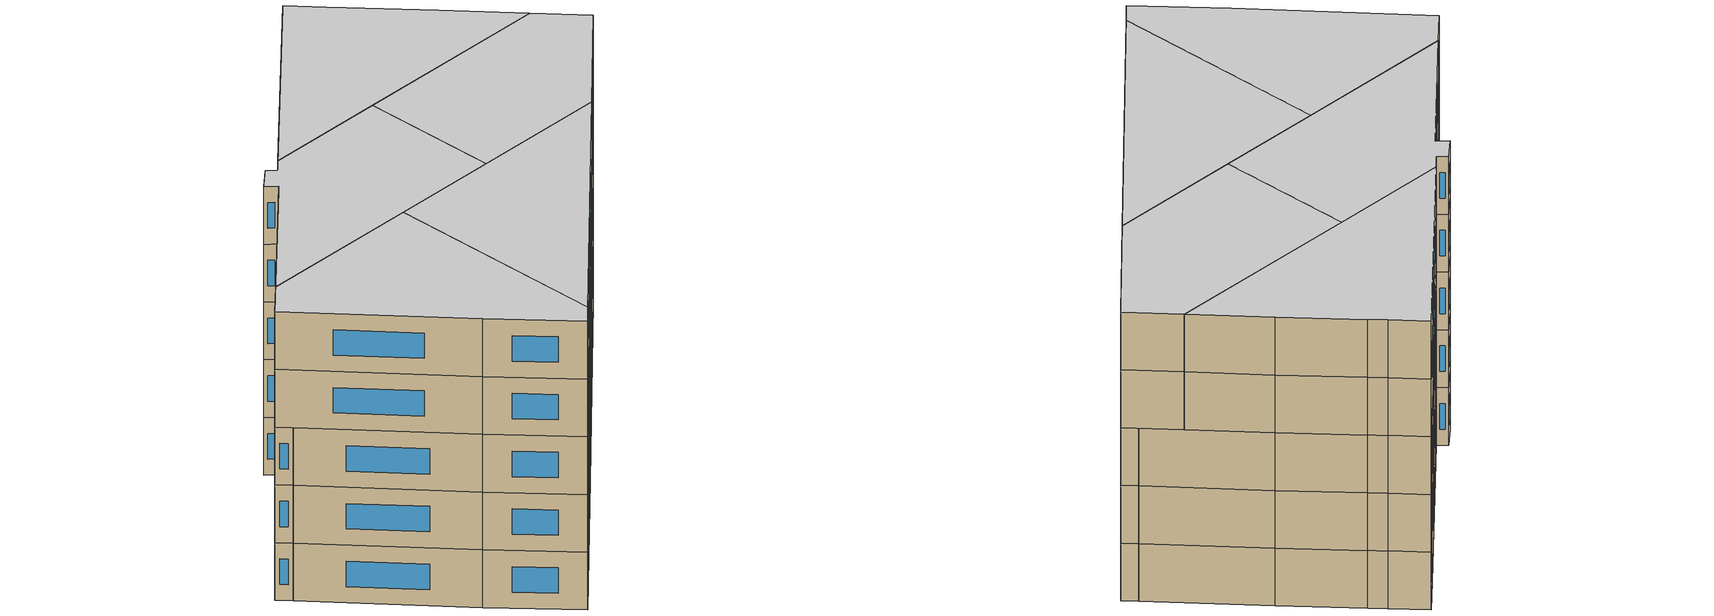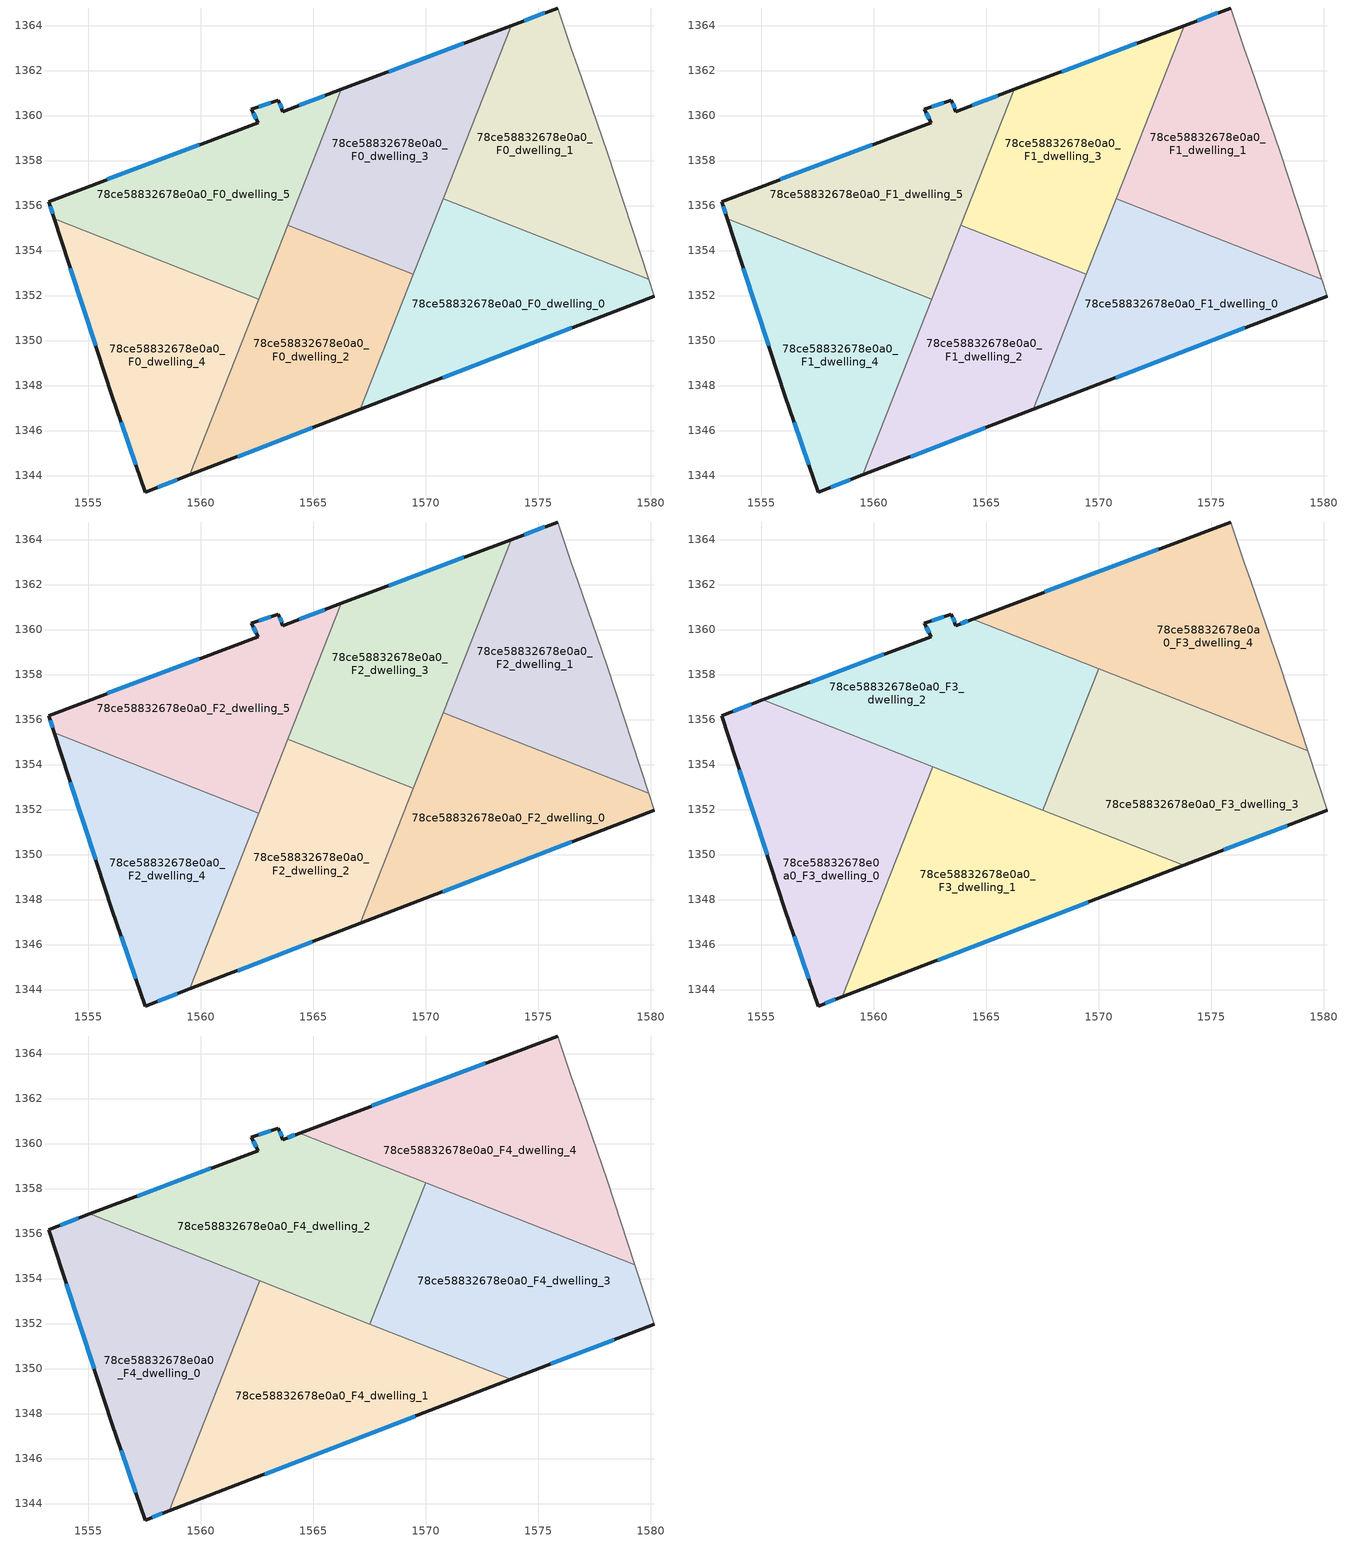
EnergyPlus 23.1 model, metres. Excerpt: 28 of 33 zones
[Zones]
78ce58832678e0a0_F0_dwelling_0
 floor ground (EU_floor_Construction): 1579.92,1352.71 1580.16,1351.97 1567.09,1346.94 1570.77,1356.31 z0
 wall outside (EU_wall_Construction): 1567.09,1346.94 1580.16,1351.97 z0:3
 wall to 78ce58832678e0a0_F0_dwelling_1 (EU_wall_Construction): 1579.92,1352.71 1570.77,1356.31 z0:3
 wall adiabatic (EU_wall_Construction): 1580.16,1351.97 1579.92,1352.71 z0:3
 wall to 78ce58832678e0a0_F0_dwelling_2 (EU_wall_Construction): 1569.45,1352.94 1567.09,1346.94 z0:3
 wall to 78ce58832678e0a0_F0_dwelling_3 (EU_wall_Construction): 1570.77,1356.31 1569.45,1352.94 z0:3
 window (EU_Window_Construction): 1570.75,1348.35 1576.5,1350.56 z0.84:2.16
78ce58832678e0a0_F0_dwelling_1
 floor ground (EU_floor_Construction): 1576.46,1362.98 1576.76,1362.18 1578.06,1358.37 1579.92,1352.71 1570.77,1356.31 1573.8,1364 1575.86,1364.78 z0
 wall outside (EU_wall_Construction): 1575.86,1364.78 1573.8,1364 z0:3
 wall adiabatic (EU_wall_Construction): 1579.92,1352.71 1578.06,1358.37 1576.76,1362.18 1576.46,1362.98 1575.86,1364.78 z0:3
 wall to 78ce58832678e0a0_F0_dwelling_3 (EU_wall_Construction): 1573.8,1364 1570.77,1356.31 z0:3
 window (EU_Window_Construction): 1575.28,1364.56 1574.37,1364.22 z0.84:2.16
78ce58832678e0a0_F0_dwelling_2
 floor ground (EU_floor_Construction): 1569.45,1352.94 1567.09,1346.94 1559.52,1344.03 1563.88,1355.13 z0
 wall outside (EU_wall_Construction): 1559.52,1344.03 1567.09,1346.94 z0:3
 wall to 78ce58832678e0a0_F0_dwelling_3 (EU_wall_Construction): 1569.45,1352.94 1563.88,1355.13 z0:3
 wall to 78ce58832678e0a0_F0_dwelling_4 (EU_wall_Construction): 1562.59,1351.84 1559.52,1344.03 z0:3
 wall to 78ce58832678e0a0_F0_dwelling_5 (EU_wall_Construction): 1563.88,1355.13 1562.59,1351.84 z0:3
 window (EU_Window_Construction): 1561.64,1344.84 1564.97,1346.12 z0.84:2.16
78ce58832678e0a0_F0_dwelling_3
 floor ground (EU_floor_Construction): 1573.8,1364 1569.45,1352.94 1563.88,1355.13 1566.25,1361.16 z0
 wall outside (EU_wall_Construction): 1573.8,1364 1566.25,1361.16 z0:3
 wall to 78ce58832678e0a0_F0_dwelling_5 (EU_wall_Construction): 1566.25,1361.16 1563.88,1355.13 z0:3
 window (EU_Window_Construction): 1571.68,1363.2 1568.36,1361.95 z0.84:2.16
78ce58832678e0a0_F0_dwelling_4
 floor ground (EU_floor_Construction): 1562.59,1351.84 1559.52,1344.03 1557.54,1343.27 1556.04,1347.57 1553.49,1355.42 z0
 wall outside (EU_wall_Construction): 1553.49,1355.42 1556.04,1347.57 1557.54,1343.27 1559.52,1344.03 z0:3
 wall to 78ce58832678e0a0_F0_dwelling_5 (EU_wall_Construction): 1562.59,1351.84 1553.49,1355.42 z0:3
 window (EU_Window_Construction): 1554.21,1353.22 1555.33,1349.77 / 1558.1,1343.48 1558.96,1343.82 / 1556.46,1346.37 1557.12,1344.47 z0.84:2.16
78ce58832678e0a0_F0_dwelling_5
 floor ground (EU_floor_Construction): 1566.25,1361.16 1562.59,1351.84 1553.49,1355.42 1553.24,1356.18 1562.55,1359.68 1562.25,1360.28 1563.45,1360.68 1563.65,1360.18 z0
 wall outside (EU_wall_Construction): 1566.25,1361.16 1563.65,1360.18 1563.45,1360.68 1562.25,1360.28 1562.55,1359.68 1553.24,1356.18 1553.49,1355.42 z0:3
 window (EU_Window_Construction): 1553.31,1355.97 1553.42,1355.63 / 1559.94,1358.7 1555.85,1357.16 / 1562.34,1360.11 1562.47,1359.85 / 1563.12,1360.57 1562.59,1360.39 / 1563.6,1360.32 1563.51,1360.54 / 1565.52,1360.88 1564.38,1360.45 z0.84:2.16
78ce58832678e0a0_F1_dwelling_0
 floor to 78ce58832678e0a0_F0_dwelling_0 (EU_floor_Construction): 1579.92,1352.71 1580.16,1351.97 1567.09,1346.94 1570.77,1356.31 z3
 wall outside (EU_wall_Construction): 1567.09,1346.94 1580.16,1351.97 z3:6
 wall to 78ce58832678e0a0_F1_dwelling_1 (EU_wall_Construction): 1579.92,1352.71 1570.77,1356.31 z3:6
 wall adiabatic (EU_wall_Construction): 1580.16,1351.97 1579.92,1352.71 z3:6
 wall to 78ce58832678e0a0_F1_dwelling_2 (EU_wall_Construction): 1569.45,1352.94 1567.09,1346.94 z3:6
 wall to 78ce58832678e0a0_F1_dwelling_3 (EU_wall_Construction): 1570.77,1356.31 1569.45,1352.94 z3:6
 window (EU_Window_Construction): 1570.75,1348.35 1576.5,1350.56 z3.84:5.16
78ce58832678e0a0_F1_dwelling_1
 floor to 78ce58832678e0a0_F0_dwelling_1 (EU_floor_Construction): 1576.46,1362.98 1576.76,1362.18 1578.06,1358.37 1579.92,1352.71 1570.77,1356.31 1573.8,1364 1575.86,1364.78 z3
 wall outside (EU_wall_Construction): 1575.86,1364.78 1573.8,1364 z3:6
 wall adiabatic (EU_wall_Construction): 1579.92,1352.71 1578.06,1358.37 1576.76,1362.18 1576.46,1362.98 1575.86,1364.78 z3:6
 wall to 78ce58832678e0a0_F1_dwelling_3 (EU_wall_Construction): 1573.8,1364 1570.77,1356.31 z3:6
 window (EU_Window_Construction): 1575.28,1364.56 1574.37,1364.22 z3.84:5.16
78ce58832678e0a0_F1_dwelling_2
 floor to 78ce58832678e0a0_F0_dwelling_2 (EU_floor_Construction): 1569.45,1352.94 1567.09,1346.94 1559.52,1344.03 1563.88,1355.13 z3
 wall outside (EU_wall_Construction): 1559.52,1344.03 1567.09,1346.94 z3:6
 wall to 78ce58832678e0a0_F1_dwelling_3 (EU_wall_Construction): 1569.45,1352.94 1563.88,1355.13 z3:6
 wall to 78ce58832678e0a0_F1_dwelling_4 (EU_wall_Construction): 1562.59,1351.84 1559.52,1344.03 z3:6
 wall to 78ce58832678e0a0_F1_dwelling_5 (EU_wall_Construction): 1563.88,1355.13 1562.59,1351.84 z3:6
 window (EU_Window_Construction): 1561.64,1344.84 1564.97,1346.12 z3.84:5.16
78ce58832678e0a0_F1_dwelling_3
 floor to 78ce58832678e0a0_F0_dwelling_3 (EU_floor_Construction): 1573.8,1364 1569.45,1352.94 1563.88,1355.13 1566.25,1361.16 z3
 wall outside (EU_wall_Construction): 1573.8,1364 1566.25,1361.16 z3:6
 wall to 78ce58832678e0a0_F1_dwelling_5 (EU_wall_Construction): 1566.25,1361.16 1563.88,1355.13 z3:6
 window (EU_Window_Construction): 1571.68,1363.2 1568.36,1361.95 z3.84:5.16
78ce58832678e0a0_F1_dwelling_4
 floor to 78ce58832678e0a0_F0_dwelling_4 (EU_floor_Construction): 1562.59,1351.84 1559.52,1344.03 1557.54,1343.27 1556.04,1347.57 1553.49,1355.42 z3
 wall outside (EU_wall_Construction): 1553.49,1355.42 1556.04,1347.57 1557.54,1343.27 1559.52,1344.03 z3:6
 wall to 78ce58832678e0a0_F1_dwelling_5 (EU_wall_Construction): 1562.59,1351.84 1553.49,1355.42 z3:6
 window (EU_Window_Construction): 1554.21,1353.22 1555.33,1349.77 / 1558.1,1343.48 1558.96,1343.82 / 1556.46,1346.37 1557.12,1344.47 z3.84:5.16
78ce58832678e0a0_F1_dwelling_5
 floor to 78ce58832678e0a0_F0_dwelling_5 (EU_floor_Construction): 1566.25,1361.16 1562.59,1351.84 1553.49,1355.42 1553.24,1356.18 1562.55,1359.68 1562.25,1360.28 1563.45,1360.68 1563.65,1360.18 z3
 wall outside (EU_wall_Construction): 1566.25,1361.16 1563.65,1360.18 1563.45,1360.68 1562.25,1360.28 1562.55,1359.68 1553.24,1356.18 1553.49,1355.42 z3:6
 window (EU_Window_Construction): 1553.31,1355.97 1553.42,1355.63 / 1559.94,1358.7 1555.85,1357.16 / 1562.34,1360.11 1562.47,1359.85 / 1563.12,1360.57 1562.59,1360.39 / 1563.6,1360.32 1563.51,1360.54 / 1565.52,1360.88 1564.38,1360.45 z3.84:5.16
78ce58832678e0a0_F2_dwelling_0
 floor to 78ce58832678e0a0_F1_dwelling_0 (EU_floor_Construction): 1579.92,1352.71 1580.16,1351.97 1567.09,1346.94 1570.77,1356.31 z6
 wall outside (EU_wall_Construction): 1567.09,1346.94 1580.16,1351.97 z6:9
 wall to 78ce58832678e0a0_F2_dwelling_1 (EU_wall_Construction): 1579.92,1352.71 1570.77,1356.31 z6:9
 wall adiabatic (EU_wall_Construction): 1580.16,1351.97 1579.92,1352.71 z6:9
 wall to 78ce58832678e0a0_F2_dwelling_2 (EU_wall_Construction): 1569.45,1352.94 1567.09,1346.94 z6:9
 wall to 78ce58832678e0a0_F2_dwelling_3 (EU_wall_Construction): 1570.77,1356.31 1569.45,1352.94 z6:9
 window (EU_Window_Construction): 1570.75,1348.35 1576.5,1350.56 z6.84:8.16
78ce58832678e0a0_F2_dwelling_1
 floor to 78ce58832678e0a0_F1_dwelling_1 (EU_floor_Construction): 1576.46,1362.98 1576.76,1362.18 1578.06,1358.37 1579.92,1352.71 1570.77,1356.31 1573.8,1364 1575.86,1364.78 z6
 wall outside (EU_wall_Construction): 1575.86,1364.78 1573.8,1364 z6:9
 wall adiabatic (EU_wall_Construction): 1579.92,1352.71 1578.06,1358.37 1576.76,1362.18 1576.46,1362.98 1575.86,1364.78 z6:9
 wall to 78ce58832678e0a0_F2_dwelling_3 (EU_wall_Construction): 1573.8,1364 1570.77,1356.31 z6:9
 window (EU_Window_Construction): 1575.28,1364.56 1574.37,1364.22 z6.84:8.16
78ce58832678e0a0_F2_dwelling_2
 floor to 78ce58832678e0a0_F1_dwelling_2 (EU_floor_Construction): 1569.45,1352.94 1567.09,1346.94 1559.52,1344.03 1563.88,1355.13 z6
 wall outside (EU_wall_Construction): 1559.52,1344.03 1567.09,1346.94 z6:9
 wall to 78ce58832678e0a0_F2_dwelling_3 (EU_wall_Construction): 1569.45,1352.94 1563.88,1355.13 z6:9
 wall to 78ce58832678e0a0_F2_dwelling_4 (EU_wall_Construction): 1562.59,1351.84 1559.52,1344.03 z6:9
 wall to 78ce58832678e0a0_F2_dwelling_5 (EU_wall_Construction): 1563.88,1355.13 1562.59,1351.84 z6:9
 window (EU_Window_Construction): 1561.64,1344.84 1564.97,1346.12 z6.84:8.16
78ce58832678e0a0_F2_dwelling_3
 floor to 78ce58832678e0a0_F1_dwelling_3 (EU_floor_Construction): 1573.8,1364 1569.45,1352.94 1563.88,1355.13 1566.25,1361.16 z6
 wall outside (EU_wall_Construction): 1573.8,1364 1566.25,1361.16 z6:9
 wall to 78ce58832678e0a0_F2_dwelling_5 (EU_wall_Construction): 1566.25,1361.16 1563.88,1355.13 z6:9
 window (EU_Window_Construction): 1571.68,1363.2 1568.36,1361.95 z6.84:8.16
78ce58832678e0a0_F2_dwelling_4
 floor to 78ce58832678e0a0_F1_dwelling_4 (EU_floor_Construction): 1562.59,1351.84 1559.52,1344.03 1557.54,1343.27 1556.04,1347.57 1553.49,1355.42 z6
 wall outside (EU_wall_Construction): 1553.49,1355.42 1556.04,1347.57 1557.54,1343.27 1559.52,1344.03 z6:9
 wall to 78ce58832678e0a0_F2_dwelling_5 (EU_wall_Construction): 1562.59,1351.84 1553.49,1355.42 z6:9
 window (EU_Window_Construction): 1554.21,1353.22 1555.33,1349.77 / 1558.1,1343.48 1558.96,1343.82 / 1556.46,1346.37 1557.12,1344.47 z6.84:8.16
78ce58832678e0a0_F2_dwelling_5
 floor to 78ce58832678e0a0_F1_dwelling_5 (EU_floor_Construction): 1566.25,1361.16 1562.59,1351.84 1553.49,1355.42 1553.24,1356.18 1562.55,1359.68 1562.25,1360.28 1563.45,1360.68 1563.65,1360.18 z6
 wall outside (EU_wall_Construction): 1566.25,1361.16 1563.65,1360.18 1563.45,1360.68 1562.25,1360.28 1562.55,1359.68 1553.24,1356.18 1553.49,1355.42 z6:9
 window (EU_Window_Construction): 1553.31,1355.97 1553.42,1355.63 / 1559.94,1358.7 1555.85,1357.16 / 1562.34,1360.11 1562.47,1359.85 / 1563.12,1360.57 1562.59,1360.39 / 1563.6,1360.32 1563.51,1360.54 / 1565.52,1360.88 1564.38,1360.45 z6.84:8.16
78ce58832678e0a0_F3_dwelling_0
 floor to 78ce58832678e0a0_F2_dwelling_4 (EU_floor_Construction): 1561.91,1352.11 1558.6,1343.67 1557.54,1343.27 1556.04,1347.57 1553.49,1355.42 z9
 floor to 78ce58832678e0a0_F2_dwelling_5 (EU_floor_Construction): 1562.62,1353.9 1561.91,1352.11 1553.49,1355.42 1553.24,1356.18 1555.08,1356.87 z9
 wall outside (EU_wall_Construction): 1555.07,1356.87 1553.24,1356.18 1556.04,1347.57 1557.54,1343.27 1558.6,1343.67 z9:12
 wall to 78ce58832678e0a0_F3_dwelling_1 (EU_wall_Construction): 1558.6,1343.67 1562.62,1353.9 z9:12
 wall to 78ce58832678e0a0_F3_dwelling_2 (EU_wall_Construction): 1562.62,1353.9 1555.07,1356.87 z9:12
 window (EU_Window_Construction): 1557.84,1343.38 1558.3,1343.56 / 1556.46,1346.37 1557.12,1344.47 / 1554.03,1353.77 1555.26,1349.98 / 1554.56,1356.68 1553.76,1356.37 z9.84:11.16
78ce58832678e0a0_F3_dwelling_1
 floor to 78ce58832678e0a0_F2_dwelling_2 (EU_floor_Construction): 1568.86,1351.45 1567.09,1346.94 1559.52,1344.03 1563.29,1353.64 z9
 floor to 78ce58832678e0a0_F2_dwelling_0 (EU_floor_Construction): 1573.78,1349.52 1567.09,1346.94 1568.86,1351.45 z9
 floor to 78ce58832678e0a0_F2_dwelling_4 (EU_floor_Construction): 1562.59,1351.84 1559.52,1344.03 1558.6,1343.67 1561.91,1352.11 z9
 floor to 78ce58832678e0a0_F2_dwelling_5 (EU_floor_Construction): 1563.29,1353.64 1562.59,1351.84 1561.91,1352.11 1562.62,1353.9 z9
 wall outside (EU_wall_Construction): 1558.6,1343.67 1573.78,1349.52 z9:12
 wall to 78ce58832678e0a0_F3_dwelling_3 (EU_wall_Construction): 1573.78,1349.52 1567.52,1351.98 z9:12
 wall to 78ce58832678e0a0_F3_dwelling_2 (EU_wall_Construction): 1567.52,1351.98 1562.62,1353.9 z9:12
 window (EU_Window_Construction): 1562.85,1345.31 1569.53,1347.88 z9.84:11.16
78ce58832678e0a0_F3_dwelling_2
 floor to 78ce58832678e0a0_F2_dwelling_5 (EU_floor_Construction): 1565.76,1359.92 1563.29,1353.64 1555.08,1356.87 1562.55,1359.68 1562.25,1360.28 1563.45,1360.68 1563.65,1360.18 1564.4,1360.46 z9
 floor to 78ce58832678e0a0_F2_dwelling_2 (EU_floor_Construction): 1568.11,1353.46 1567.52,1351.98 1563.29,1353.64 1563.88,1355.13 z9
 floor to 78ce58832678e0a0_F2_dwelling_3 (EU_floor_Construction): 1569.99,1358.26 1568.11,1353.46 1563.88,1355.13 1565.76,1359.92 z9
 wall outside (EU_wall_Construction): 1564.4,1360.46 1563.65,1360.18 1563.45,1360.68 1562.25,1360.28 1562.55,1359.68 1555.07,1356.87 z9:12
 wall to 78ce58832678e0a0_F3_dwelling_3 (EU_wall_Construction): 1567.52,1351.97 1569.99,1358.26 z9:12
 wall to 78ce58832678e0a0_F3_dwelling_4 (EU_wall_Construction): 1569.99,1358.26 1564.4,1360.46 z9:12
 window (EU_Window_Construction): 1560.46,1358.89 1557.17,1357.66 / 1562.34,1360.11 1562.47,1359.85 / 1563.12,1360.57 1562.59,1360.39 / 1563.6,1360.32 1563.51,1360.54 / 1564.19,1360.38 1563.86,1360.26 z9.84:11.16
78ce58832678e0a0_F3_dwelling_3
 floor to 78ce58832678e0a0_F2_dwelling_0 (EU_floor_Construction): 1579.92,1352.71 1580.16,1351.97 1573.78,1349.52 1568.86,1351.45 1570.77,1356.31 z9
 floor to 78ce58832678e0a0_F2_dwelling_1 (EU_floor_Construction): 1579.3,1354.6 1579.92,1352.71 1570.77,1356.31 1571.33,1357.74 z9
 floor to 78ce58832678e0a0_F2_dwelling_2 (EU_floor_Construction): 1569.45,1352.94 1568.86,1351.45 1567.52,1351.98 1568.11,1353.46 z9
 floor to 78ce58832678e0a0_F2_dwelling_3 (EU_floor_Construction): 1571.33,1357.74 1569.45,1352.94 1568.11,1353.46 1569.99,1358.26 z9
 wall outside (EU_wall_Construction): 1573.78,1349.52 1580.16,1351.97 z9:12
 wall adiabatic (EU_wall_Construction): 1580.16,1351.97 1579.3,1354.6 z9:12
 wall to 78ce58832678e0a0_F3_dwelling_4 (EU_wall_Construction): 1579.3,1354.6 1570,1358.26 z9:12
 window (EU_Window_Construction): 1575.57,1350.2 1578.37,1351.28 z9.84:11.16
78ce58832678e0a0_F3_dwelling_4
 floor to 78ce58832678e0a0_F2_dwelling_1 (EU_floor_Construction): 1576.46,1362.98 1576.76,1362.18 1578.06,1358.37 1579.3,1354.6 1571.33,1357.74 1573.79,1364 1575.86,1364.78 z9
 floor to 78ce58832678e0a0_F2_dwelling_3 (EU_floor_Construction): 1573.79,1364 1571.33,1357.74 1565.76,1359.92 1566.25,1361.16 z9
 floor to 78ce58832678e0a0_F2_dwelling_5 (EU_floor_Construction): 1566.25,1361.16 1565.76,1359.92 1564.4,1360.46 z9
 wall outside (EU_wall_Construction): 1575.86,1364.78 1564.4,1360.46 z9:12
 wall adiabatic (EU_wall_Construction): 1579.3,1354.6 1578.06,1358.37 1576.76,1362.18 1576.46,1362.98 1575.86,1364.78 z9:12
 window (EU_Window_Construction): 1572.65,1363.57 1567.61,1361.67 z9.84:11.16
78ce58832678e0a0_F4_dwelling_0
 floor to 78ce58832678e0a0_F3_dwelling_0 (EU_floor_Construction): 1562.62,1353.9 1558.6,1343.67 1557.54,1343.27 1556.04,1347.57 1553.24,1356.18 1555.07,1356.87 z12
 wall outside (EU_wall_Construction): 1555.07,1356.87 1553.24,1356.18 1556.04,1347.57 1557.54,1343.27 1558.6,1343.67 z12:15
 wall to 78ce58832678e0a0_F4_dwelling_1 (EU_wall_Construction): 1558.6,1343.67 1562.62,1353.9 z12:15
 wall to 78ce58832678e0a0_F4_dwelling_2 (EU_wall_Construction): 1562.62,1353.9 1555.07,1356.87 z12:15
 window (EU_Window_Construction): 1557.84,1343.38 1558.3,1343.56 / 1556.46,1346.37 1557.12,1344.47 / 1554.03,1353.77 1555.26,1349.98 / 1554.56,1356.68 1553.76,1356.37 z12.84:14.16
 ceiling to 78ce58832678e0a0_F5_dwelling_0 (EU_floor_Construction): 1558.6,1343.67 1562.62,1353.9 1555.07,1356.87 1553.24,1356.18 1556.04,1347.57 1557.54,1343.27 z15
78ce58832678e0a0_F4_dwelling_1
 floor to 78ce58832678e0a0_F3_dwelling_1 (EU_floor_Construction): 1573.78,1349.52 1558.6,1343.67 1562.62,1353.9 z12
 wall outside (EU_wall_Construction): 1558.6,1343.67 1573.78,1349.52 z12:15
 wall to 78ce58832678e0a0_F4_dwelling_3 (EU_wall_Construction): 1573.78,1349.52 1567.52,1351.98 z12:15
 wall to 78ce58832678e0a0_F4_dwelling_2 (EU_wall_Construction): 1567.52,1351.98 1562.62,1353.9 z12:15
 window (EU_Window_Construction): 1562.85,1345.31 1569.53,1347.88 z12.84:14.16
 ceiling to 78ce58832678e0a0_F5_dwelling_1 (EU_floor_Construction): 1573.78,1349.52 1562.62,1353.9 1558.6,1343.67 z15
78ce58832678e0a0_F4_dwelling_2
 floor to 78ce58832678e0a0_F3_dwelling_2 (EU_floor_Construction): 1569.99,1358.26 1567.52,1351.97 1555.07,1356.87 1562.55,1359.68 1562.25,1360.28 1563.45,1360.68 1563.65,1360.18 1564.4,1360.46 z12
 wall outside (EU_wall_Construction): 1564.4,1360.46 1563.65,1360.18 1563.45,1360.68 1562.25,1360.28 1562.55,1359.68 1555.07,1356.87 z12:15
 wall to 78ce58832678e0a0_F4_dwelling_3 (EU_wall_Construction): 1567.52,1351.97 1569.99,1358.26 z12:15
 wall to 78ce58832678e0a0_F4_dwelling_4 (EU_wall_Construction): 1569.99,1358.26 1564.4,1360.46 z12:15
 window (EU_Window_Construction): 1560.46,1358.89 1557.17,1357.66 / 1562.34,1360.11 1562.47,1359.85 / 1563.12,1360.57 1562.59,1360.39 / 1563.6,1360.32 1563.51,1360.54 / 1564.19,1360.38 1563.86,1360.26 z12.84:14.16
 ceiling to 78ce58832678e0a0_F5_dwelling_2 (EU_floor_Construction): 1567.52,1351.97 1569.99,1358.26 1564.4,1360.46 1563.65,1360.18 1563.45,1360.68 1562.25,1360.28 1562.55,1359.68 1555.07,1356.87 z15
78ce58832678e0a0_F4_dwelling_3
 floor to 78ce58832678e0a0_F3_dwelling_3 (EU_floor_Construction): 1579.3,1354.6 1580.16,1351.97 1573.78,1349.52 1567.52,1351.97 1569.99,1358.26 z12
 wall outside (EU_wall_Construction): 1573.78,1349.52 1580.16,1351.97 z12:15
 wall adiabatic (EU_wall_Construction): 1580.16,1351.97 1579.3,1354.6 z12:15
 wall to 78ce58832678e0a0_F4_dwelling_4 (EU_wall_Construction): 1579.3,1354.6 1570,1358.26 z12:15
 window (EU_Window_Construction): 1575.57,1350.2 1578.37,1351.28 z12.84:14.16
 ceiling to 78ce58832678e0a0_F5_dwelling_3 (EU_floor_Construction): 1580.16,1351.97 1579.3,1354.6 1569.99,1358.26 1567.52,1351.97 1573.78,1349.52 z15
78ce58832678e0a0_F4_dwelling_4
 floor to 78ce58832678e0a0_F3_dwelling_4 (EU_floor_Construction): 1576.46,1362.98 1576.76,1362.18 1578.06,1358.37 1579.3,1354.6 1564.4,1360.46 1575.86,1364.78 z12
 wall outside (EU_wall_Construction): 1575.86,1364.78 1564.4,1360.46 z12:15
 wall adiabatic (EU_wall_Construction): 1579.3,1354.6 1578.06,1358.37 1576.76,1362.18 1576.46,1362.98 1575.86,1364.78 z12:15
 window (EU_Window_Construction): 1572.65,1363.57 1567.61,1361.67 z12.84:14.16
 ceiling to 78ce58832678e0a0_F5_dwelling_4 (EU_floor_Construction): 1579.3,1354.6 1578.06,1358.37 1576.76,1362.18 1576.46,1362.98 1575.86,1364.78 1564.4,1360.46 z15
shading: 1580.16,1351.97 1577.74,1358.29 z0:15
[Building]
EU S2 Campaign: North Axis=0; Terrain=City; Solar Distribution=FullExterior
[Site:Location]
Lyon-Bron: Latitude=45.75; Longitude=5; Time Zone=1; Elevation=198
[SizingPeriod:WeatherFileDays]
AnnualSizingPeriod: Begin Month=1; Begin Day of Month=1; End Month=12; End Day of Month=31; Day of Week for Start Day=Monday; Use Weather File Daylight Saving Period=No; Use Weather File Rain and Snow Indicators=No
[MATERIAL]
EU_InternalMass_Material: Roughness=MediumRough; Thickness=0.1; Conductivity=1; Density=1800; Specific Heat=900; Thermal Absorptance=0.9; Solar Absorptance=0.7; Visible Absorptance=0.7
[MATERIAL:NOMASS] Roughness=MediumRough; Thermal Absorptance=0.9; Solar Absorptance=0.7; Visible Absorptance=0.7
Name | Thermal Resistance
EU_wall_NoMass | 0.776494
EU_floor_NoMass | 0.421597
[WINDOWMATERIAL:SIMPLEGLAZINGSYSTEM]
EU_Window_SimpleGlazing: UFactor=4.24961; Solar Heat Gain Coefficient=0.83; Visible Transmittance=0.83
[CONSTRUCTION]
EU_wall_Construction: EU_wall_NoMass
EU_floor_Construction: EU_floor_NoMass
EU_Window_Construction: EU_Window_SimpleGlazing
EU_InternalMass_Construction: EU_InternalMass_Material
[ZONE] Type=1; Multiplier=1; Ceiling Height=autocalculate; Floor Area=autocalculate; Part of Total Floor Area=Yes
Name | Volume
78ce58832678e0a0_F0_dwelling_0; 78ce58832678e0a0_F1_dwelling_0; 78ce58832678e0a0_F2_dwelling_0 | 164.819
78ce58832678e0a0_F3_dwelling_0; 78ce58832678e0a0_F4_dwelling_0 | 197.808
78ce58832678e0a0_F0_dwelling_1; 78ce58832678e0a0_F1_dwelling_1; 78ce58832678e0a0_F2_dwelling_1 | 164.833
78ce58832678e0a0_F3_dwelling_1; 78ce58832678e0a0_F4_dwelling_1 | 197.785
78ce58832678e0a0_F0_dwelling_2; 78ce58832678e0a0_F1_dwelling_2; 78ce58832678e0a0_F2_dwelling_2 | 164.818
78ce58832678e0a0_F3_dwelling_2; 78ce58832678e0a0_F4_dwelling_2 | 197.799
78ce58832678e0a0_F0_dwelling_3; 78ce58832678e0a0_F1_dwelling_3; 78ce58832678e0a0_F2_dwelling_3 | 164.811
78ce58832678e0a0_F3_dwelling_3; 78ce58832678e0a0_F4_dwelling_3 | 197.776
78ce58832678e0a0_F0_dwelling_4; 78ce58832678e0a0_F1_dwelling_4; 78ce58832678e0a0_F2_dwelling_4 | 164.826
78ce58832678e0a0_F3_dwelling_4; 78ce58832678e0a0_F4_dwelling_4 | 197.793
78ce58832678e0a0_F0_dwelling_5; 78ce58832678e0a0_F1_dwelling_5; 78ce58832678e0a0_F2_dwelling_5 | 164.829
[INTERNALMASS] Construction=EU_InternalMass_Construction
Name | Zone or ZoneList | Surface Area
78ce58832678e0a0_F0_dwelling_0_EU_InternalMass | 78ce58832678e0a0_F0_dwelling_0 | 54.9396
78ce58832678e0a0_F0_dwelling_1_EU_InternalMass | 78ce58832678e0a0_F0_dwelling_1 | 54.9445
78ce58832678e0a0_F0_dwelling_2_EU_InternalMass | 78ce58832678e0a0_F0_dwelling_2 | 54.9391
78ce58832678e0a0_F0_dwelling_3_EU_InternalMass | 78ce58832678e0a0_F0_dwelling_3 | 54.937
78ce58832678e0a0_F0_dwelling_4_EU_InternalMass | 78ce58832678e0a0_F0_dwelling_4 | 54.9421
78ce58832678e0a0_F0_dwelling_5_EU_InternalMass | 78ce58832678e0a0_F0_dwelling_5 | 54.9433
78ce58832678e0a0_F1_dwelling_0_EU_InternalMass | 78ce58832678e0a0_F1_dwelling_0 | 54.9396
78ce58832678e0a0_F1_dwelling_1_EU_InternalMass | 78ce58832678e0a0_F1_dwelling_1 | 54.9445
78ce58832678e0a0_F1_dwelling_2_EU_InternalMass | 78ce58832678e0a0_F1_dwelling_2 | 54.9391
78ce58832678e0a0_F1_dwelling_3_EU_InternalMass | 78ce58832678e0a0_F1_dwelling_3 | 54.937
78ce58832678e0a0_F1_dwelling_4_EU_InternalMass | 78ce58832678e0a0_F1_dwelling_4 | 54.9421
78ce58832678e0a0_F1_dwelling_5_EU_InternalMass | 78ce58832678e0a0_F1_dwelling_5 | 54.9433
78ce58832678e0a0_F2_dwelling_0_EU_InternalMass | 78ce58832678e0a0_F2_dwelling_0 | 54.9396
78ce58832678e0a0_F2_dwelling_1_EU_InternalMass | 78ce58832678e0a0_F2_dwelling_1 | 54.9445
78ce58832678e0a0_F2_dwelling_2_EU_InternalMass | 78ce58832678e0a0_F2_dwelling_2 | 54.9391
78ce58832678e0a0_F2_dwelling_3_EU_InternalMass | 78ce58832678e0a0_F2_dwelling_3 | 54.937
78ce58832678e0a0_F2_dwelling_4_EU_InternalMass | 78ce58832678e0a0_F2_dwelling_4 | 54.9421
78ce58832678e0a0_F2_dwelling_5_EU_InternalMass | 78ce58832678e0a0_F2_dwelling_5 | 54.9433
78ce58832678e0a0_F3_dwelling_0_EU_InternalMass | 78ce58832678e0a0_F3_dwelling_0 | 65.9361
78ce58832678e0a0_F3_dwelling_1_EU_InternalMass | 78ce58832678e0a0_F3_dwelling_1 | 65.9263
78ce58832678e0a0_F3_dwelling_2_EU_InternalMass | 78ce58832678e0a0_F3_dwelling_2 | 65.9322
78ce58832678e0a0_F3_dwelling_3_EU_InternalMass | 78ce58832678e0a0_F3_dwelling_3 | 65.9271
78ce58832678e0a0_F3_dwelling_4_EU_InternalMass | 78ce58832678e0a0_F3_dwelling_4 | 65.9315
78ce58832678e0a0_F4_dwelling_0_EU_InternalMass | 78ce58832678e0a0_F4_dwelling_0 | 65.9361
78ce58832678e0a0_F4_dwelling_1_EU_InternalMass | 78ce58832678e0a0_F4_dwelling_1 | 65.9263
78ce58832678e0a0_F4_dwelling_2_EU_InternalMass | 78ce58832678e0a0_F4_dwelling_2 | 65.9322
78ce58832678e0a0_F4_dwelling_3_EU_InternalMass | 78ce58832678e0a0_F4_dwelling_3 | 65.9271
78ce58832678e0a0_F4_dwelling_4_EU_InternalMass | 78ce58832678e0a0_F4_dwelling_4 | 65.9315
[OTHEREQUIPMENT] Fuel Type=Electricity; Design Level Calculation Method=Watts/Area; Power per Zone Floor Area=1; Fraction Latent=0; Fraction Radiant=0; Fraction Lost=0; Carbon Dioxide Generation Rate=0; EndUse Subcategory=EU_Step8_InternalGains
Name | Zone or ZoneList or Space or SpaceList | Schedule
EU_Step8_InternalGain_78ce58832678e0a0_F0_dwelling_0_f000 | 78ce58832678e0a0_F0_dwelling_0 | EU_Step8_GainSchedule_78ce58832678e0a0_F0_dwelling_0_f000
EU_Step8_InternalGain_78ce58832678e0a0_F0_dwelling_1_f000 | 78ce58832678e0a0_F0_dwelling_1 | EU_Step8_GainSchedule_78ce58832678e0a0_F0_dwelling_1_f000
EU_Step8_InternalGain_78ce58832678e0a0_F0_dwelling_2_f000 | 78ce58832678e0a0_F0_dwelling_2 | EU_Step8_GainSchedule_78ce58832678e0a0_F0_dwelling_2_f000
EU_Step8_InternalGain_78ce58832678e0a0_F0_dwelling_3_f000 | 78ce58832678e0a0_F0_dwelling_3 | EU_Step8_GainSchedule_78ce58832678e0a0_F0_dwelling_3_f000
EU_Step8_InternalGain_78ce58832678e0a0_F0_dwelling_4_f000 | 78ce58832678e0a0_F0_dwelling_4 | EU_Step8_GainSchedule_78ce58832678e0a0_F0_dwelling_4_f000
EU_Step8_InternalGain_78ce58832678e0a0_F0_dwelling_5_f000 | 78ce58832678e0a0_F0_dwelling_5 | EU_Step8_GainSchedule_78ce58832678e0a0_F0_dwelling_5_f000
EU_Step8_InternalGain_78ce58832678e0a0_F1_dwelling_0_f000 | 78ce58832678e0a0_F1_dwelling_0 | EU_Step8_GainSchedule_78ce58832678e0a0_F1_dwelling_0_f000
EU_Step8_InternalGain_78ce58832678e0a0_F1_dwelling_1_f000 | 78ce58832678e0a0_F1_dwelling_1 | EU_Step8_GainSchedule_78ce58832678e0a0_F1_dwelling_1_f000
EU_Step8_InternalGain_78ce58832678e0a0_F1_dwelling_2_f000 | 78ce58832678e0a0_F1_dwelling_2 | EU_Step8_GainSchedule_78ce58832678e0a0_F1_dwelling_2_f000
EU_Step8_InternalGain_78ce58832678e0a0_F1_dwelling_3_f000 | 78ce58832678e0a0_F1_dwelling_3 | EU_Step8_GainSchedule_78ce58832678e0a0_F1_dwelling_3_f000
EU_Step8_InternalGain_78ce58832678e0a0_F1_dwelling_4_f000 | 78ce58832678e0a0_F1_dwelling_4 | EU_Step8_GainSchedule_78ce58832678e0a0_F1_dwelling_4_f000
EU_Step8_InternalGain_78ce58832678e0a0_F1_dwelling_5_f000 | 78ce58832678e0a0_F1_dwelling_5 | EU_Step8_GainSchedule_78ce58832678e0a0_F1_dwelling_5_f000
EU_Step8_InternalGain_78ce58832678e0a0_F2_dwelling_0_f000 | 78ce58832678e0a0_F2_dwelling_0 | EU_Step8_GainSchedule_78ce58832678e0a0_F2_dwelling_0_f000
EU_Step8_InternalGain_78ce58832678e0a0_F2_dwelling_1_f000 | 78ce58832678e0a0_F2_dwelling_1 | EU_Step8_GainSchedule_78ce58832678e0a0_F2_dwelling_1_f000
EU_Step8_InternalGain_78ce58832678e0a0_F2_dwelling_2_f000 | 78ce58832678e0a0_F2_dwelling_2 | EU_Step8_GainSchedule_78ce58832678e0a0_F2_dwelling_2_f000
EU_Step8_InternalGain_78ce58832678e0a0_F2_dwelling_3_f000 | 78ce58832678e0a0_F2_dwelling_3 | EU_Step8_GainSchedule_78ce58832678e0a0_F2_dwelling_3_f000
EU_Step8_InternalGain_78ce58832678e0a0_F2_dwelling_4_f000 | 78ce58832678e0a0_F2_dwelling_4 | EU_Step8_GainSchedule_78ce58832678e0a0_F2_dwelling_4_f000
EU_Step8_InternalGain_78ce58832678e0a0_F2_dwelling_5_f000 | 78ce58832678e0a0_F2_dwelling_5 | EU_Step8_GainSchedule_78ce58832678e0a0_F2_dwelling_5_f000
EU_Step8_InternalGain_78ce58832678e0a0_F3_dwelling_0_f000 | 78ce58832678e0a0_F3_dwelling_0 | EU_Step8_GainSchedule_78ce58832678e0a0_F3_dwelling_0_f000
EU_Step8_InternalGain_78ce58832678e0a0_F3_dwelling_1_f000 | 78ce58832678e0a0_F3_dwelling_1 | EU_Step8_GainSchedule_78ce58832678e0a0_F3_dwelling_1_f000
EU_Step8_InternalGain_78ce58832678e0a0_F3_dwelling_2_f000 | 78ce58832678e0a0_F3_dwelling_2 | EU_Step8_GainSchedule_78ce58832678e0a0_F3_dwelling_2_f000
EU_Step8_InternalGain_78ce58832678e0a0_F3_dwelling_3_f000 | 78ce58832678e0a0_F3_dwelling_3 | EU_Step8_GainSchedule_78ce58832678e0a0_F3_dwelling_3_f000
EU_Step8_InternalGain_78ce58832678e0a0_F3_dwelling_4_f000 | 78ce58832678e0a0_F3_dwelling_4 | EU_Step8_GainSchedule_78ce58832678e0a0_F3_dwelling_4_f000
EU_Step8_InternalGain_78ce58832678e0a0_F4_dwelling_0_f000 | 78ce58832678e0a0_F4_dwelling_0 | EU_Step8_GainSchedule_78ce58832678e0a0_F4_dwelling_0_f000
EU_Step8_InternalGain_78ce58832678e0a0_F4_dwelling_1_f000 | 78ce58832678e0a0_F4_dwelling_1 | EU_Step8_GainSchedule_78ce58832678e0a0_F4_dwelling_1_f000
EU_Step8_InternalGain_78ce58832678e0a0_F4_dwelling_2_f000 | 78ce58832678e0a0_F4_dwelling_2 | EU_Step8_GainSchedule_78ce58832678e0a0_F4_dwelling_2_f000
EU_Step8_InternalGain_78ce58832678e0a0_F4_dwelling_3_f000 | 78ce58832678e0a0_F4_dwelling_3 | EU_Step8_GainSchedule_78ce58832678e0a0_F4_dwelling_3_f000
EU_Step8_InternalGain_78ce58832678e0a0_F4_dwelling_4_f000 | 78ce58832678e0a0_F4_dwelling_4 | EU_Step8_GainSchedule_78ce58832678e0a0_F4_dwelling_4_f000
[ZONEVENTILATION:DESIGNFLOWRATE] Schedule=EU_AlwaysOn; Design Flow Rate Calculation Method=AirChanges/Hour; Air Changes per Hour=0.693814; Ventilation Type=Natural; Fan Pressure Rise=0; Fan Total Efficiency=1; Constant Term Coefficient=1; Temperature Term Coefficient=0; Velocity Term Coefficient=0; Velocity Squared Term Coefficient=0; Minimum Indoor Temperature=-100; Maximum Indoor Temperature=100; Delta Temperature=-100; Minimum Outdoor Temperature=-100; Maximum Outdoor Temperature=100; Maximum Wind Speed=40
Name | Zone or ZoneList or Space or SpaceList
EU_ConstantAir_78ce58832678e0a0_F0_dwelling_0 | 78ce58832678e0a0_F0_dwelling_0
EU_ConstantAir_78ce58832678e0a0_F0_dwelling_1 | 78ce58832678e0a0_F0_dwelling_1
EU_ConstantAir_78ce58832678e0a0_F0_dwelling_2 | 78ce58832678e0a0_F0_dwelling_2
EU_ConstantAir_78ce58832678e0a0_F0_dwelling_3 | 78ce58832678e0a0_F0_dwelling_3
EU_ConstantAir_78ce58832678e0a0_F0_dwelling_4 | 78ce58832678e0a0_F0_dwelling_4
EU_ConstantAir_78ce58832678e0a0_F0_dwelling_5 | 78ce58832678e0a0_F0_dwelling_5
EU_ConstantAir_78ce58832678e0a0_F1_dwelling_0 | 78ce58832678e0a0_F1_dwelling_0
EU_ConstantAir_78ce58832678e0a0_F1_dwelling_1 | 78ce58832678e0a0_F1_dwelling_1
EU_ConstantAir_78ce58832678e0a0_F1_dwelling_2 | 78ce58832678e0a0_F1_dwelling_2
EU_ConstantAir_78ce58832678e0a0_F1_dwelling_3 | 78ce58832678e0a0_F1_dwelling_3
EU_ConstantAir_78ce58832678e0a0_F1_dwelling_4 | 78ce58832678e0a0_F1_dwelling_4
EU_ConstantAir_78ce58832678e0a0_F1_dwelling_5 | 78ce58832678e0a0_F1_dwelling_5
EU_ConstantAir_78ce58832678e0a0_F2_dwelling_0 | 78ce58832678e0a0_F2_dwelling_0
EU_ConstantAir_78ce58832678e0a0_F2_dwelling_1 | 78ce58832678e0a0_F2_dwelling_1
EU_ConstantAir_78ce58832678e0a0_F2_dwelling_2 | 78ce58832678e0a0_F2_dwelling_2
EU_ConstantAir_78ce58832678e0a0_F2_dwelling_3 | 78ce58832678e0a0_F2_dwelling_3
EU_ConstantAir_78ce58832678e0a0_F2_dwelling_4 | 78ce58832678e0a0_F2_dwelling_4
EU_ConstantAir_78ce58832678e0a0_F2_dwelling_5 | 78ce58832678e0a0_F2_dwelling_5
EU_ConstantAir_78ce58832678e0a0_F3_dwelling_0 | 78ce58832678e0a0_F3_dwelling_0
EU_ConstantAir_78ce58832678e0a0_F3_dwelling_1 | 78ce58832678e0a0_F3_dwelling_1
EU_ConstantAir_78ce58832678e0a0_F3_dwelling_2 | 78ce58832678e0a0_F3_dwelling_2
EU_ConstantAir_78ce58832678e0a0_F3_dwelling_3 | 78ce58832678e0a0_F3_dwelling_3
EU_ConstantAir_78ce58832678e0a0_F3_dwelling_4 | 78ce58832678e0a0_F3_dwelling_4
EU_ConstantAir_78ce58832678e0a0_F4_dwelling_0 | 78ce58832678e0a0_F4_dwelling_0
EU_ConstantAir_78ce58832678e0a0_F4_dwelling_1 | 78ce58832678e0a0_F4_dwelling_1
EU_ConstantAir_78ce58832678e0a0_F4_dwelling_2 | 78ce58832678e0a0_F4_dwelling_2
EU_ConstantAir_78ce58832678e0a0_F4_dwelling_3 | 78ce58832678e0a0_F4_dwelling_3
EU_ConstantAir_78ce58832678e0a0_F4_dwelling_4 | 78ce58832678e0a0_F4_dwelling_4
[HVACTEMPLATE:THERMOSTAT] Constant Heating Setpoint=20; Constant Cooling Setpoint=50
EU_HeatOnly_78ce58832678e0a0_F0_dwelling_0; EU_HeatOnly_78ce58832678e0a0_F0_dwelling_1; EU_HeatOnly_78ce58832678e0a0_F0_dwelling_2; EU_HeatOnly_78ce58832678e0a0_F0_dwelling_3; EU_HeatOnly_78ce58832678e0a0_F0_dwelling_4; EU_HeatOnly_78ce58832678e0a0_F0_dwelling_5; EU_HeatOnly_78ce58832678e0a0_F1_dwelling_0; EU_HeatOnly_78ce58832678e0a0_F1_dwelling_1; EU_HeatOnly_78ce58832678e0a0_F1_dwelling_2; EU_HeatOnly_78ce58832678e0a0_F1_dwelling_3; EU_HeatOnly_78ce58832678e0a0_F1_dwelling_4; EU_HeatOnly_78ce58832678e0a0_F1_dwelling_5; EU_HeatOnly_78ce58832678e0a0_F2_dwelling_0; EU_HeatOnly_78ce58832678e0a0_F2_dwelling_1; EU_HeatOnly_78ce58832678e0a0_F2_dwelling_2; EU_HeatOnly_78ce58832678e0a0_F2_dwelling_3; EU_HeatOnly_78ce58832678e0a0_F2_dwelling_4; EU_HeatOnly_78ce58832678e0a0_F2_dwelling_5; EU_HeatOnly_78ce58832678e0a0_F3_dwelling_0; EU_HeatOnly_78ce58832678e0a0_F3_dwelling_1; EU_HeatOnly_78ce58832678e0a0_F3_dwelling_2; EU_HeatOnly_78ce58832678e0a0_F3_dwelling_3; EU_HeatOnly_78ce58832678e0a0_F3_dwelling_4; EU_HeatOnly_78ce58832678e0a0_F4_dwelling_0; EU_HeatOnly_78ce58832678e0a0_F4_dwelling_1; EU_HeatOnly_78ce58832678e0a0_F4_dwelling_2; EU_HeatOnly_78ce58832678e0a0_F4_dwelling_3; EU_HeatOnly_78ce58832678e0a0_F4_dwelling_4; EU_HeatOnly_78ce58832678e0a0_F5_dwelling_0; EU_HeatOnly_78ce58832678e0a0_F5_dwelling_1; EU_HeatOnly_78ce58832678e0a0_F5_dwelling_2; EU_HeatOnly_78ce58832678e0a0_F5_dwelling_3; EU_HeatOnly_78ce58832678e0a0_F5_dwelling_4
[HVACTEMPLATE:ZONE:IDEALLOADSAIRSYSTEM] System Availability Schedule=EU_AlwaysOn; Maximum Heating Supply Air Temperature=50; Minimum Cooling Supply Air Temperature=13; Maximum Heating Supply Air Humidity Ratio=0.0156; Minimum Cooling Supply Air Humidity Ratio=0.0077; Heating Limit=NoLimit; Cooling Limit=NoLimit; Heating Availability Schedule=EU_AlwaysOn; Cooling Availability Schedule=EU_CoolingOff; Dehumidification Control Type=ConstantSensibleHeatRatio; Cooling Sensible Heat Ratio=0.7; Dehumidification Setpoint=60; Humidification Control Type=None; Humidification Setpoint=30; Outdoor Air Method=None; Outdoor Air Flow Rate per Person=0.00944; Outdoor Air Flow Rate per Zone Floor Area=0; Outdoor Air Flow Rate per Zone=0; Demand Controlled Ventilation Type=None; Outdoor Air Economizer Type=NoEconomizer; Heat Recovery Type=None; Sensible Heat Recovery Effectiveness=0.7; Latent Heat Recovery Effectiveness=0.65
Name | Template Thermostat
78ce58832678e0a0_F0_dwelling_0 | EU_HeatOnly_78ce58832678e0a0_F0_dwelling_0
78ce58832678e0a0_F0_dwelling_1 | EU_HeatOnly_78ce58832678e0a0_F0_dwelling_1
78ce58832678e0a0_F0_dwelling_2 | EU_HeatOnly_78ce58832678e0a0_F0_dwelling_2
78ce58832678e0a0_F0_dwelling_3 | EU_HeatOnly_78ce58832678e0a0_F0_dwelling_3
78ce58832678e0a0_F0_dwelling_4 | EU_HeatOnly_78ce58832678e0a0_F0_dwelling_4
78ce58832678e0a0_F0_dwelling_5 | EU_HeatOnly_78ce58832678e0a0_F0_dwelling_5
78ce58832678e0a0_F1_dwelling_0 | EU_HeatOnly_78ce58832678e0a0_F1_dwelling_0
78ce58832678e0a0_F1_dwelling_1 | EU_HeatOnly_78ce58832678e0a0_F1_dwelling_1
78ce58832678e0a0_F1_dwelling_2 | EU_HeatOnly_78ce58832678e0a0_F1_dwelling_2
78ce58832678e0a0_F1_dwelling_3 | EU_HeatOnly_78ce58832678e0a0_F1_dwelling_3
78ce58832678e0a0_F1_dwelling_4 | EU_HeatOnly_78ce58832678e0a0_F1_dwelling_4
78ce58832678e0a0_F1_dwelling_5 | EU_HeatOnly_78ce58832678e0a0_F1_dwelling_5
78ce58832678e0a0_F2_dwelling_0 | EU_HeatOnly_78ce58832678e0a0_F2_dwelling_0
78ce58832678e0a0_F2_dwelling_1 | EU_HeatOnly_78ce58832678e0a0_F2_dwelling_1
78ce58832678e0a0_F2_dwelling_2 | EU_HeatOnly_78ce58832678e0a0_F2_dwelling_2
78ce58832678e0a0_F2_dwelling_3 | EU_HeatOnly_78ce58832678e0a0_F2_dwelling_3
78ce58832678e0a0_F2_dwelling_4 | EU_HeatOnly_78ce58832678e0a0_F2_dwelling_4
78ce58832678e0a0_F2_dwelling_5 | EU_HeatOnly_78ce58832678e0a0_F2_dwelling_5
78ce58832678e0a0_F3_dwelling_0 | EU_HeatOnly_78ce58832678e0a0_F3_dwelling_0
78ce58832678e0a0_F3_dwelling_1 | EU_HeatOnly_78ce58832678e0a0_F3_dwelling_1
78ce58832678e0a0_F3_dwelling_2 | EU_HeatOnly_78ce58832678e0a0_F3_dwelling_2
78ce58832678e0a0_F3_dwelling_3 | EU_HeatOnly_78ce58832678e0a0_F3_dwelling_3
78ce58832678e0a0_F3_dwelling_4 | EU_HeatOnly_78ce58832678e0a0_F3_dwelling_4
78ce58832678e0a0_F4_dwelling_0 | EU_HeatOnly_78ce58832678e0a0_F4_dwelling_0
78ce58832678e0a0_F4_dwelling_1 | EU_HeatOnly_78ce58832678e0a0_F4_dwelling_1
78ce58832678e0a0_F4_dwelling_2 | EU_HeatOnly_78ce58832678e0a0_F4_dwelling_2
78ce58832678e0a0_F4_dwelling_3 | EU_HeatOnly_78ce58832678e0a0_F4_dwelling_3
78ce58832678e0a0_F4_dwelling_4 | EU_HeatOnly_78ce58832678e0a0_F4_dwelling_4
[SIZING:ZONE] Zone Cooling Design Supply Air Temperature Input Method=SupplyAirTemperature; Zone Cooling Design Supply Air Temperature=13; Zone Heating Design Supply Air Temperature Input Method=SupplyAirTemperature; Zone Heating Design Supply Air Temperature=50; Zone Cooling Design Supply Air Humidity Ratio=0.008; Zone Heating Design Supply Air Humidity Ratio=0.008; Cooling Design Air Flow Method=DesignDay; Cooling Design Air Flow Rate=0; Cooling Minimum Air Flow per Zone Floor Area=0.000762; Cooling Minimum Air Flow=0; Cooling Minimum Air Flow Fraction=0.2; Heating Design Air Flow Method=DesignDay; Heating Design Air Flow Rate=0; Heating Maximum Air Flow per Zone Floor Area=0.002032; Heating Maximum Air Flow=0.141576; Heating Maximum Air Flow Fraction=0.3; Account for Dedicated Outdoor Air System=No; Dedicated Outdoor Air System Control Strategy=NeutralSupplyAir; Dedicated Outdoor Air Low Setpoint Temperature for Design=autosize; Dedicated Outdoor Air High Setpoint Temperature for Design=autosize; Zone Load Sizing Method=Sensible Load Only No Latent Load; Zone Latent Cooling Design Supply Air Humidity Ratio Input Method=HumidityRatioDifference; Zone Cooling Design Supply Air Humidity Ratio Difference=0.005; Zone Latent Heating Design Supply Air Humidity Ratio Input Method=HumidityRatioDifference; Zone Humidification Design Supply Air Humidity Ratio Difference=0.005
78ce58832678e0a0_F0_dwelling_0; 78ce58832678e0a0_F0_dwelling_1; 78ce58832678e0a0_F0_dwelling_2; 78ce58832678e0a0_F0_dwelling_3; 78ce58832678e0a0_F0_dwelling_4; 78ce58832678e0a0_F0_dwelling_5; 78ce58832678e0a0_F1_dwelling_0; 78ce58832678e0a0_F1_dwelling_1; 78ce58832678e0a0_F1_dwelling_2; 78ce58832678e0a0_F1_dwelling_3; 78ce58832678e0a0_F1_dwelling_4; 78ce58832678e0a0_F1_dwelling_5; 78ce58832678e0a0_F2_dwelling_0; 78ce58832678e0a0_F2_dwelling_1; 78ce58832678e0a0_F2_dwelling_2; 78ce58832678e0a0_F2_dwelling_3; 78ce58832678e0a0_F2_dwelling_4; 78ce58832678e0a0_F2_dwelling_5; 78ce58832678e0a0_F3_dwelling_0; 78ce58832678e0a0_F3_dwelling_1; 78ce58832678e0a0_F3_dwelling_2; 78ce58832678e0a0_F3_dwelling_3; 78ce58832678e0a0_F3_dwelling_4; 78ce58832678e0a0_F4_dwelling_0; 78ce58832678e0a0_F4_dwelling_1; 78ce58832678e0a0_F4_dwelling_2; 78ce58832678e0a0_F4_dwelling_3; 78ce58832678e0a0_F4_dwelling_4
[SCHEDULE:CONSTANT]
Name | Hourly Value
EU_AlwaysOn | 1
EU_CoolingOff | 0
[SCHEDULE:FILE] Column Number=1; Rows to Skip at Top=0; Number of Hours of Data=8760; Column Separator=Comma; Interpolate to Timestep=No; Minutes per Item=60; Adjust Schedule for Daylight Savings=Yes
Name | File
EU_Step8_GainSchedule_78ce58832678e0a0_F0_dwelling_0_f000 | ../../schedules/78ce58832678e0a0/78ce58832678e0a0_F0_dwelling_0_f000_gain.csv
EU_Step8_GainSchedule_78ce58832678e0a0_F0_dwelling_1_f000 | ../../schedules/78ce58832678e0a0/78ce58832678e0a0_F0_dwelling_1_f000_gain.csv
EU_Step8_GainSchedule_78ce58832678e0a0_F0_dwelling_2_f000 | ../../schedules/78ce58832678e0a0/78ce58832678e0a0_F0_dwelling_2_f000_gain.csv
EU_Step8_GainSchedule_78ce58832678e0a0_F0_dwelling_3_f000 | ../../schedules/78ce58832678e0a0/78ce58832678e0a0_F0_dwelling_3_f000_gain.csv
EU_Step8_GainSchedule_78ce58832678e0a0_F0_dwelling_4_f000 | ../../schedules/78ce58832678e0a0/78ce58832678e0a0_F0_dwelling_4_f000_gain.csv
EU_Step8_GainSchedule_78ce58832678e0a0_F0_dwelling_5_f000 | ../../schedules/78ce58832678e0a0/78ce58832678e0a0_F0_dwelling_5_f000_gain.csv
EU_Step8_GainSchedule_78ce58832678e0a0_F1_dwelling_0_f000 | ../../schedules/78ce58832678e0a0/78ce58832678e0a0_F1_dwelling_0_f000_gain.csv
EU_Step8_GainSchedule_78ce58832678e0a0_F1_dwelling_1_f000 | ../../schedules/78ce58832678e0a0/78ce58832678e0a0_F1_dwelling_1_f000_gain.csv
EU_Step8_GainSchedule_78ce58832678e0a0_F1_dwelling_2_f000 | ../../schedules/78ce58832678e0a0/78ce58832678e0a0_F1_dwelling_2_f000_gain.csv
EU_Step8_GainSchedule_78ce58832678e0a0_F1_dwelling_3_f000 | ../../schedules/78ce58832678e0a0/78ce58832678e0a0_F1_dwelling_3_f000_gain.csv
EU_Step8_GainSchedule_78ce58832678e0a0_F1_dwelling_4_f000 | ../../schedules/78ce58832678e0a0/78ce58832678e0a0_F1_dwelling_4_f000_gain.csv
EU_Step8_GainSchedule_78ce58832678e0a0_F1_dwelling_5_f000 | ../../schedules/78ce58832678e0a0/78ce58832678e0a0_F1_dwelling_5_f000_gain.csv
EU_Step8_GainSchedule_78ce58832678e0a0_F2_dwelling_0_f000 | ../../schedules/78ce58832678e0a0/78ce58832678e0a0_F2_dwelling_0_f000_gain.csv
EU_Step8_GainSchedule_78ce58832678e0a0_F2_dwelling_1_f000 | ../../schedules/78ce58832678e0a0/78ce58832678e0a0_F2_dwelling_1_f000_gain.csv
EU_Step8_GainSchedule_78ce58832678e0a0_F2_dwelling_2_f000 | ../../schedules/78ce58832678e0a0/78ce58832678e0a0_F2_dwelling_2_f000_gain.csv
EU_Step8_GainSchedule_78ce58832678e0a0_F2_dwelling_3_f000 | ../../schedules/78ce58832678e0a0/78ce58832678e0a0_F2_dwelling_3_f000_gain.csv
EU_Step8_GainSchedule_78ce58832678e0a0_F2_dwelling_4_f000 | ../../schedules/78ce58832678e0a0/78ce58832678e0a0_F2_dwelling_4_f000_gain.csv
EU_Step8_GainSchedule_78ce58832678e0a0_F2_dwelling_5_f000 | ../../schedules/78ce58832678e0a0/78ce58832678e0a0_F2_dwelling_5_f000_gain.csv
EU_Step8_GainSchedule_78ce58832678e0a0_F3_dwelling_0_f000 | ../../schedules/78ce58832678e0a0/78ce58832678e0a0_F3_dwelling_0_f000_gain.csv
EU_Step8_GainSchedule_78ce58832678e0a0_F3_dwelling_1_f000 | ../../schedules/78ce58832678e0a0/78ce58832678e0a0_F3_dwelling_1_f000_gain.csv
EU_Step8_GainSchedule_78ce58832678e0a0_F3_dwelling_2_f000 | ../../schedules/78ce58832678e0a0/78ce58832678e0a0_F3_dwelling_2_f000_gain.csv
EU_Step8_GainSchedule_78ce58832678e0a0_F3_dwelling_3_f000 | ../../schedules/78ce58832678e0a0/78ce58832678e0a0_F3_dwelling_3_f000_gain.csv
EU_Step8_GainSchedule_78ce58832678e0a0_F3_dwelling_4_f000 | ../../schedules/78ce58832678e0a0/78ce58832678e0a0_F3_dwelling_4_f000_gain.csv
EU_Step8_GainSchedule_78ce58832678e0a0_F4_dwelling_0_f000 | ../../schedules/78ce58832678e0a0/78ce58832678e0a0_F4_dwelling_0_f000_gain.csv
EU_Step8_GainSchedule_78ce58832678e0a0_F4_dwelling_1_f000 | ../../schedules/78ce58832678e0a0/78ce58832678e0a0_F4_dwelling_1_f000_gain.csv
EU_Step8_GainSchedule_78ce58832678e0a0_F4_dwelling_2_f000 | ../../schedules/78ce58832678e0a0/78ce58832678e0a0_F4_dwelling_2_f000_gain.csv
EU_Step8_GainSchedule_78ce58832678e0a0_F4_dwelling_3_f000 | ../../schedules/78ce58832678e0a0/78ce58832678e0a0_F4_dwelling_3_f000_gain.csv
EU_Step8_GainSchedule_78ce58832678e0a0_F4_dwelling_4_f000 | ../../schedules/78ce58832678e0a0/78ce58832678e0a0_F4_dwelling_4_f000_gain.csv
